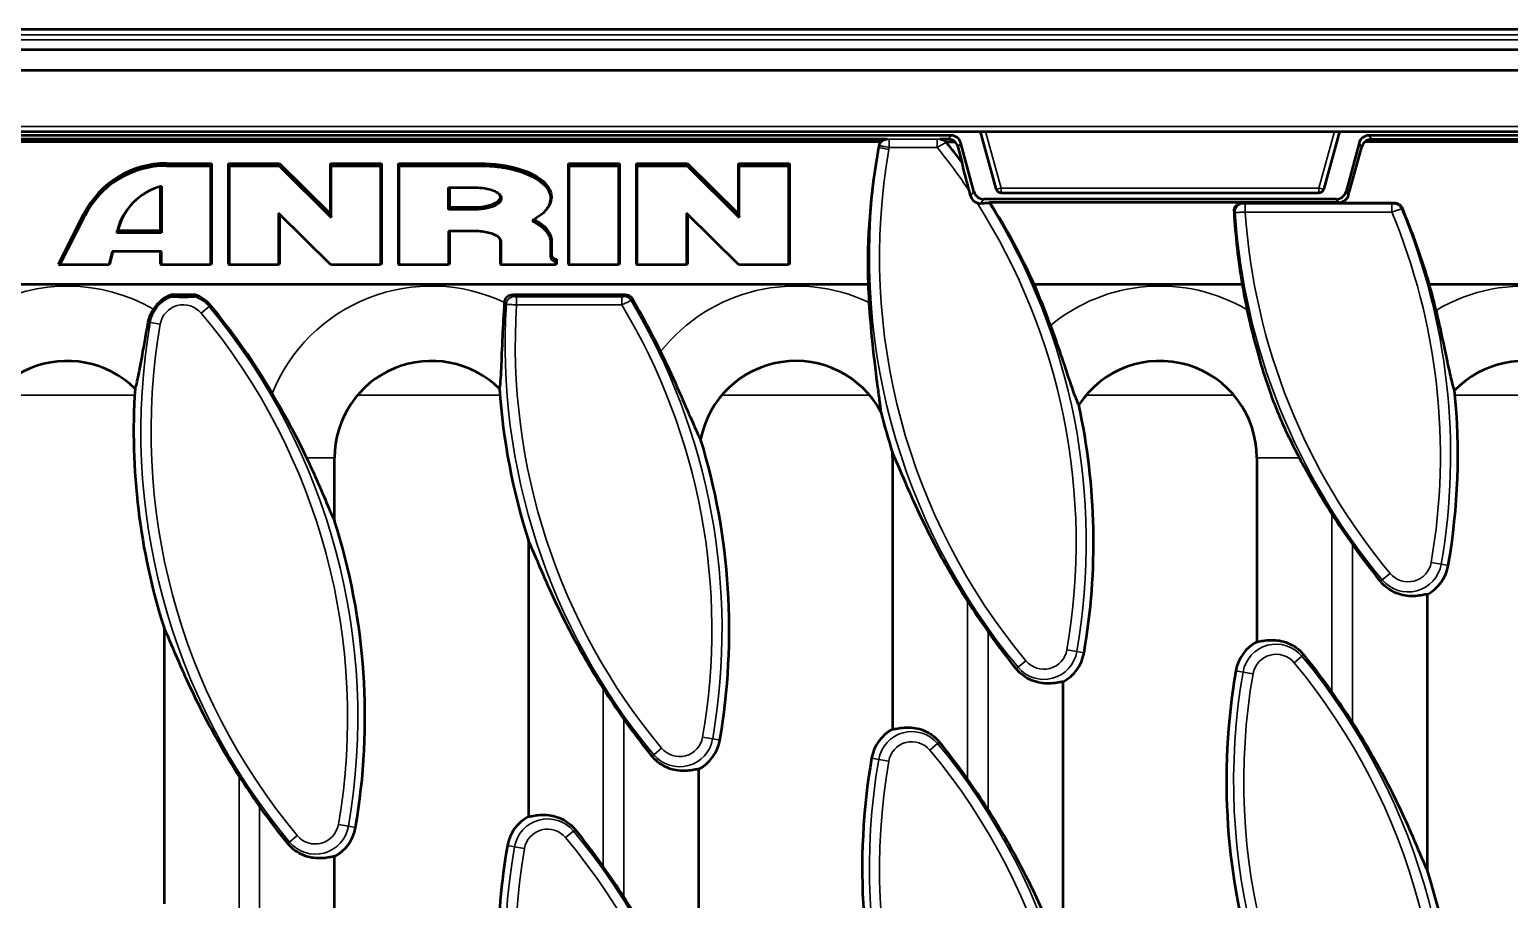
# Model space of a CAD drawing. Header units: millimetres. Extents: x 0 to 4362, y -130 to 2100.
# Drawn here: x 2451.7 to 2596.8, y 935.3 to 1020.6 of the extents above; entities that cross this region are included whole.
import ezdxf

# ---------------------------------------------------------------- set-up
doc = ezdxf.new("R2010")
doc.units = ezdxf.units.MM
doc.header["$LTSCALE"] = 5
doc.layers.add('Sichtbar (ISO)', color=7, linetype='Continuous', lineweight=50)
doc.layers.add('Sichtbar schmal (ISO)', color=7, linetype='Continuous', lineweight=35)

msp = doc.modelspace()

# ---------------------------------------------------------------- linework, layer by layer
at = {"layer": 'Sichtbar (ISO)'}
for p, q in [((2812.521, 1020.615), (2312.521, 1020.615)), ((2812.521, 1018.615), (2312.521, 1018.615)), ((2812.521, 1016.615), (2312.521, 1016.615)), ((2420.371, 1010.615), (2545.258, 1010.615)), ((2542.037, 1010.232), (2427.798, 1010.232)), ((2535.763, 1009.865), (2447.205, 1009.865)), ((2541.755, 1009.865), (2540.941, 1009.865)), ((2546.466, 1004.982), (2544.913, 1010.615)), ((2545.419, 1010.616), (2579.624, 1010.616)), ((2580.13, 1010.615), (2578.576, 1004.982)), ((2579.784, 1010.615), (2704.671, 1010.615)), ((2697.244, 1010.232), (2583.006, 1010.232)), ((2583.288, 1009.865), (2606.581, 1009.865)), ((2535.182, 1009.615), (2447.787, 1009.615)), ((2541.522, 1009.615), (2542.416, 1009.615)), ((2543.167, 1007.515), (2542.722, 1009.129)), ((2544.279, 1004.722), (2543.001, 1009.492)), ((2582.042, 1009.492), (2580.764, 1004.722)), ((2581.015, 1004.394), (2582.32, 1009.129)), ((2605.999, 1009.615), (2582.627, 1009.615)), ((2465.112, 1007.495), (2469.521, 1007.495)), ((2465.112, 1007.266), (2469.434, 1007.266)), ((2469.521, 1007.495), (2469.434, 1007.266)), ((2469.434, 1007.266), (2469.434, 997.54)), ((2469.521, 1007.495), (2469.521, 997.595)), ((2471.188, 1007.495), (2476.188, 1007.495)), ((2471.188, 1007.495), (2471.276, 1007.266)), ((2471.188, 997.595), (2471.188, 1007.495)), ((2471.276, 1007.266), (2476.152, 1007.266)), ((2471.276, 997.54), (2471.276, 1007.266)), ((2476.188, 1007.495), (2476.152, 1007.266)), ((2476.152, 1007.266), (2481.276, 1002.194)), ((2476.188, 1007.495), (2481.188, 1002.545)), ((2481.188, 1007.495), (2481.276, 1007.266)), ((2481.188, 1002.545), (2481.188, 1007.495)), ((2481.188, 1007.495), (2486.188, 1007.495)), ((2481.276, 1002.194), (2481.276, 1007.266)), ((2481.276, 1007.266), (2486.101, 1007.266)), ((2486.188, 1007.495), (2486.101, 1007.266)), ((2486.101, 1007.266), (2486.101, 997.54)), ((2486.188, 1007.495), (2486.188, 997.595)), ((2487.855, 1007.495), (2487.942, 1007.266)), ((2487.855, 997.595), (2487.855, 1007.495)), ((2487.855, 1007.495), (2495.855, 1007.495)), ((2487.942, 997.54), (2487.942, 1007.266)), ((2487.942, 1007.266), (2495.855, 1007.266)), ((2504.521, 1007.495), (2504.609, 1007.266)), ((2504.521, 997.595), (2504.521, 1007.495)), ((2504.521, 1007.495), (2509.521, 1007.495)), ((2504.609, 997.54), (2504.609, 1007.266)), ((2504.609, 1007.266), (2509.434, 1007.266)), ((2509.521, 1007.495), (2509.434, 1007.266)), ((2509.434, 1007.266), (2509.434, 997.54)), ((2509.521, 1007.495), (2509.521, 997.595)), ((2511.188, 1007.495), (2516.188, 1007.495)), ((2511.188, 1007.495), (2511.276, 1007.266)), ((2511.188, 997.595), (2511.188, 1007.495)), ((2511.276, 1007.266), (2516.152, 1007.266)), ((2511.276, 997.54), (2511.276, 1007.266)), ((2516.188, 1007.495), (2516.152, 1007.266)), ((2516.152, 1007.266), (2521.276, 1002.194)), ((2516.188, 1007.495), (2521.188, 1002.545)), ((2521.188, 1007.495), (2521.276, 1007.266)), ((2521.188, 1002.545), (2521.188, 1007.495)), ((2521.188, 1007.495), (2526.188, 1007.495)), ((2521.276, 1002.194), (2521.276, 1007.266)), ((2521.276, 1007.266), (2526.101, 1007.266)), ((2526.188, 1007.495), (2526.101, 1007.266)), ((2526.101, 1007.266), (2526.101, 997.54)), ((2526.188, 1007.495), (2526.188, 997.595)), ((2543.159, 1007.469), (2543.161, 1007.48)), ((2464.521, 1000.895), (2464.521, 1005.229)), ((2464.609, 1005.253), (2464.609, 1000.667)), ((2492.767, 1002.977), (2492.767, 1005.13)), ((2492.767, 1005.13), (2495.355, 1005.13)), ((2492.855, 1005.13), (2492.855, 1003.205)), ((2543.957, 1004.303), (2543.831, 1004.773)), ((2546.948, 1004.615), (2578.094, 1004.615)), ((2481.224, 997.54), (2476.101, 1002.612)), ((2476.101, 1002.612), (2476.101, 997.54)), ((2492.855, 1003.205), (2492.767, 1002.977)), ((2495.355, 1002.977), (2492.767, 1002.977)), ((2492.855, 1003.205), (2495.355, 1003.205)), ((2502.422, 1003.053), (2502.353, 1002.964)), ((2521.224, 997.54), (2516.101, 1002.612)), ((2516.101, 1002.612), (2516.101, 997.54)), ((2579.799, 1003.982), (2545.244, 1003.982)), ((2545.776, 1003.615), (2545.77, 1003.611)), ((2580.046, 1003.66), (2545.836, 1003.66)), ((2570.592, 1003.615), (2585.515, 1003.615)), ((2454.521, 997.595), (2457.021, 1002.545)), ((2454.663, 997.54), (2457.1, 1002.365)), ((2476.188, 1002.526), (2476.188, 997.595)), ((2481.188, 1002.545), (2481.276, 1002.194)), ((2516.188, 1002.526), (2516.188, 997.595)), ((2521.188, 1002.545), (2521.276, 1002.194)), ((2460.243, 1000.667), (2460.305, 1000.912)), ((2460.355, 1000.895), (2460.243, 1000.667)), ((2464.609, 1000.667), (2460.243, 1000.667)), ((2460.39, 1001.033), (2460.355, 1000.895)), ((2460.355, 1000.895), (2464.521, 1000.895)), ((2464.521, 1000.895), (2464.609, 1000.667)), ((2495.355, 1000.84), (2492.767, 1000.84)), ((2492.767, 1000.84), (2492.767, 997.54)), ((2492.855, 1000.84), (2492.855, 997.595)), ((2497.855, 997.595), (2497.855, 999.905)), ((2497.942, 997.54), (2497.942, 999.763)), ((2502.767, 999.763), (2502.767, 998.444)), ((2502.855, 999.905), (2502.855, 998.585)), ((2459.786, 998.86), (2459.453, 997.54)), ((2459.841, 998.86), (2459.521, 997.595)), ((2464.609, 998.86), (2459.786, 998.86)), ((2464.521, 997.595), (2464.521, 998.86)), ((2464.609, 997.54), (2464.609, 998.86)), ((2454.521, 997.595), (2454.663, 997.54)), ((2459.453, 997.54), (2454.663, 997.54)), ((2459.521, 997.595), (2459.453, 997.54)), ((2464.521, 997.595), (2464.609, 997.54)), ((2469.434, 997.54), (2464.609, 997.54)), ((2469.521, 997.595), (2469.434, 997.54)), ((2471.188, 997.595), (2471.276, 997.54)), ((2476.101, 997.54), (2471.276, 997.54)), ((2476.188, 997.595), (2476.101, 997.54)), ((2486.101, 997.54), (2481.224, 997.54)), ((2486.188, 997.595), (2486.101, 997.54)), ((2487.855, 997.595), (2487.942, 997.54)), ((2492.767, 997.54), (2487.942, 997.54)), ((2492.855, 997.595), (2492.767, 997.54)), ((2497.855, 997.595), (2497.942, 997.54)), ((2503.267, 997.54), (2497.942, 997.54)), ((2503.267, 997.868), (2503.267, 997.54)), ((2503.355, 997.595), (2503.267, 997.54)), ((2503.355, 998.09), (2503.355, 997.595)), ((2504.521, 997.595), (2504.609, 997.54)), ((2509.434, 997.54), (2504.609, 997.54)), ((2509.521, 997.595), (2509.434, 997.54)), ((2511.188, 997.595), (2511.276, 997.54)), ((2516.101, 997.54), (2511.276, 997.54)), ((2516.188, 997.595), (2516.101, 997.54)), ((2526.101, 997.54), (2521.224, 997.54)), ((2526.188, 997.595), (2526.101, 997.54)), ((2533.905, 995.615), (2447.692, 995.615)), ((2570.578, 995.615), (2550.191, 995.615)), ((2608.482, 995.615), (2588.942, 995.615)), ((2467.912, 994.615), (2465.618, 994.615)), ((2510.083, 994.615), (2499.062, 994.615)), ((2481.593, 972.444), (2481.593, 978.615)), ((2536.307, 978.615), (2536.307, 952.005)), ((2572.021, 978.615), (2572.021, 960.576)), ((2500.593, 970.501), (2500.593, 943.433)), ((2588.736, 938.158), (2588.736, 965.226)), ((2464.878, 961.929), (2464.878, 934.862)), ((2553.021, 929.587), (2553.021, 956.654)), ((2517.307, 921.015), (2517.307, 948.083)), ((2481.593, 916.316), (2481.593, 939.511))]:
    msp.add_line(p, q, dxfattribs=at)
for centre, radius, start, end in [((2546.948, 1005.115), 0.5, 195.42277, 270), ((2578.094, 1005.115), 0.5, 270, 344.57723), ((2596.89, 998.323), 63.043, 182.46202, 184.07047), ((2492.438, 970.336), 63.043, 19.71358, 23.63996), ((2632.604, 1006.895), 63.043, 190.30676, 192.61502), ((2528.153, 978.907), 63.043, 12.98501, 15.36855), ((2466.765, 991.335), 3.475, 109.26739, 147.6971), ((2466.765, 991.335), 3.475, 39.81484, 70.73261), ((2561.176, 989.752), 63.043, 176.25442, 176.26367), ((2456.724, 961.764), 63.043, 25.6284, 30.99447), ((2421.01, 953.193), 63.043, 30.23646, 39.81484), ((2455.378, 978.615), 9.5, 45.53351, 180), ((2491.093, 978.615), 9.5, 45.44617, 180), ((2526.807, 978.615), 9.5, 28.40856, 168.88919), ((2562.521, 978.615), 9.5, 0, 146.89572), ((2598.236, 978.615), 9.5, 0, 135.95893), ((2525.461, 981.18), 63.568, 176.19859, 197.6286), ((2561.176, 989.752), 63.568, 183.9393, 197.6286), ((2528.153, 978.907), 63.568, 350.18516, 5.69885), ((2492.438, 970.336), 63.568, 350.18516, 12.23193), ((2596.89, 998.323), 63.568, 193.82352, 197.58969), ((2456.724, 961.764), 63.568, 350.18516, 17.09069), ((2526.807, 978.615), 9.5, 0, 3.00465), ((2421.01, 953.193), 63.568, 350.18516, 17.6286), ((2632.604, 1006.895), 63.043, 212.39092, 215.6676), ((2586.849, 968.753), 4, 298.14254, 350.18516), ((2596.89, 998.323), 63.043, 212.39092, 215.6676), ((2573.908, 957.049), 4, 118.14254, 170.18516), ((2551.135, 960.181), 4, 298.14254, 350.18516), ((2632.604, 946.895), 63.568, 170.18516, 197.6286), ((2561.176, 989.752), 63.043, 212.39092, 215.6676), ((2528.153, 918.907), 63.043, 32.39092, 35.6676), ((2538.194, 948.478), 4, 118.14254, 170.18516), ((2515.42, 951.61), 4, 298.14254, 350.18516), ((2596.89, 938.323), 63.568, 170.18516, 197.6286), ((2525.461, 981.18), 63.043, 212.39092, 215.6676), ((2492.438, 910.336), 63.043, 32.39092, 35.6676), ((2502.479, 939.906), 4, 118.14254, 170.18516), ((2479.706, 943.038), 4, 298.14254, 350.18516), ((2561.176, 929.752), 63.568, 170.18516, 189.83578), ((2456.724, 901.764), 63.043, 32.39092, 35.6676), ((2528.153, 918.907), 63.568, 350.18516, 17.6286)]:
    msp.add_arc(centre, radius, start, end, dxfattribs=at)
for centre, major_axis, ratio, start_param, end_param in [((2541.753, 1008.864), (0.61, 0.795), 0.9978252, 6.2144165, 6.9366326), ((2542.034, 1009.231), (0.61, 0.795), 0.9978252, 5.629738, 6.9366326), ((2583.008, 1009.231), (-0.61, 0.795), 0.9978252, 5.629738, 6.9366326), ((2583.29, 1008.864), (-0.61, 0.795), 0.9978252, 5.629738, 6.3519541), ((2596.89, 997.536), (0, -63.019), 0.9999219, 4.5287851, 4.7428689), ((2538.194, 1008.436), (0, 3.315), 0.9999219, 1.3200111, 1.3871924), ((2492.438, 969.544), (0, 63.369), 0.9999219, 5.3548954, 5.3959614), ((2541.757, 1008.869), (0.972, -0.239), 0.9922466, 0.5062967, 1.0909752), ((2583.285, 1008.869), (0.972, 0.239), 0.9922466, 2.0506175, 2.635296), ((2465.112, 998.54), (9.045, 0), 0.9899495, 1.5707963, 2.677945), ((2465.112, 998.399), (8.958, 0), 0.9899495, 1.5707963, 2.677945), ((2466.188, 999.456), (-6.064, 0), 0.9899495, 4.9758248, 6.0382066), ((2544.924, 1004.564), (-0.61, -0.795), 0.9978252, 5.629738, 6.5929285), ((2545.246, 1004.983), (-0.61, -0.795), 0.9978252, 5.629738, 6.9366326), ((2579.797, 1004.983), (0.61, -0.795), 0.9978252, 5.629738, 6.9366326), ((2580.05, 1004.654), (0.972, 0.239), 0.9922466, 4.469994, 5.7768886), ((2466.188, 999.598), (-5.977, 0), 0.9899495, 5.6334795, 6.0382066), ((2492.438, 969.544), (0, 63.369), 0.9999219, 5.1364054, 5.2808937), ((2632.604, 1006.108), (0, -62.912), 0.9999219, 4.7653749, 4.8799651), ((2528.153, 978.116), (0, 63.262), 0.9999219, 4.9926527, 5.1189066), ((2501.116, 1001.876), (-0.0875, 0), 0.9899495, 5.2094579, 7.3641721), ((2503.355, 998.444), (-0.587, 0), 0.9899495, 0, 1.4213206), ((2503.355, 998.585), (-0.5, 0), 0.9899495, 0, 1.5707963)]:
    msp.add_ellipse(centre, major_axis=major_axis, ratio=ratio, start_param=start_param, end_param=end_param, dxfattribs=at)
for points, knots in [([(2535.182, 1009.615), (2535.229, 1009.665), (2535.283, 1009.709), (2535.405, 1009.784), (2535.473, 1009.814), (2535.615, 1009.855), (2535.689, 1009.865), (2535.763, 1009.865)], [0.041508097, 0.041508097, 0.041508097, 0.041508097, 0.062275391, 0.062275391, 0.084479977, 0.084479977, 0.106713337, 0.106713337, 0.106713337, 0.106713337]), ([(2540.941, 1009.865), (2541.045, 1009.865), (2541.149, 1009.845), (2541.308, 1009.779), (2541.367, 1009.746), (2541.457, 1009.678), (2541.491, 1009.648), (2541.522, 1009.615)], [0, 0, 0, 0, 0.031340775, 0.031340775, 0.051598318, 0.051598318, 0.065192147, 0.065192147, 0.065192147, 0.065192147]), ([(2534.983, 1009.259), (2535.009, 1009.36), (2535.054, 1009.455), (2535.137, 1009.566), (2535.159, 1009.591), (2535.182, 1009.615)], [0, 0, 0, 0, 0.031587435, 0.031587435, 0.041711442, 0.041711442, 0.041711442, 0.041711442]), ([(2495.855, 1007.495), (2497.191, 1007.494), (2499.862, 1007.124), (2502.589, 1005.632), (2503.044, 1004.099), (2502.587, 1003.266), (2502.421, 1003.053)], [-1.5707963, -1.5707963, -1.5707963, -1.5707963, -0.9979986, -0.425201, 0.1475967, 0.3534138, 0.3534138, 0.3534138, 0.3534138]), ([(2495.855, 1007.266), (2496.499, 1007.266), (2497.143, 1007.223), (2498.172, 1007.085), (2498.57, 1007.012), (2500.269, 1006.616), (2501.363, 1006.101), (2502.235, 1005.301), (2502.404, 1005.097), (2502.647, 1004.683), (2502.72, 1004.471), (2502.779, 1004.058), (2502.768, 1003.857), (2502.659, 1003.457), (2502.562, 1003.258), (2502.14, 1002.661), (2501.68, 1002.278), (2501.074, 1001.953)], [-1.5707963, -1.5707963, -1.5707963, -1.5707963, -1.2929744, -1.2929744, -1.1094559, -1.1094559, -0.4738838, -0.4738838, -0.2700097, -0.2700097, -0.0661356, -0.0661356, 0.1273485, 0.1273485, 0.3208326, 0.3208326, 0.7203944, 0.7203944, 0.7203944, 0.7203944]), ([(2543.831, 1004.773), (2543.731, 1005.147), (2543.623, 1005.557), (2543.416, 1006.356), (2543.317, 1006.745), (2543.21, 1007.197), (2543.179, 1007.334), (2543.161, 1007.432), (2543.158, 1007.453), (2543.158, 1007.465), (2543.158, 1007.468), (2543.159, 1007.469)], [1.02240897, 1.02240897, 1.02240897, 1.02240897, 1.1385478, 1.1385478, 1.25468663, 1.25468663, 1.29853681, 1.29853681, 1.3120138, 1.3120138, 1.31586005, 1.31586005, 1.31586005, 1.31586005]), ([(2495.355, 1005.13), (2496.018, 1005.13), (2497.006, 1004.968), (2497.782, 1004.514), (2497.942, 1004.211), (2497.942, 1003.816), (2497.765, 1003.599), (2497, 1003.146), (2496.184, 1002.977), (2495.355, 1002.977)], [-1.5707963, -1.5707963, -1.5707963, -1.5707963, -0.7853982, -0.3926991, 0, 0, 0.5890486, 0.5890486, 1.5707963, 1.5707963, 1.5707963, 1.5707963]), ([(2495.355, 1003.205), (2496.173, 1003.205), (2496.979, 1003.375), (2497.706, 1003.806), (2497.855, 1004), (2497.855, 1004.279), (2497.827, 1004.363), (2497.774, 1004.444)], [-1.5707963, -1.5707963, -1.5707963, -1.5707963, -0.5890486, -0.5890486, 0, 0, 0.2550565, 0.2550565, 0.2550565, 0.2550565]), ([(2544.585, 1003.621), (2544.679, 1003.587), (2544.777, 1003.569), (2544.891, 1003.564), (2544.907, 1003.564), (2544.923, 1003.564)], [-0.174126598, -0.174126598, -0.174126598, -0.174126598, -0.14312711, -0.14312711, -0.137970745, -0.137970745, -0.137970745, -0.137970745]), ([(2545.77, 1003.611), (2545.763, 1003.606), (2545.738, 1003.6), (2545.654, 1003.59), (2545.566, 1003.584), (2545.373, 1003.574), (2545.231, 1003.57), (2545.046, 1003.566), (2544.986, 1003.565), (2544.923, 1003.564)], [0.00843399, 0.00843399, 0.00843399, 0.00843399, 0.03508812, 0.03508812, 0.07264121, 0.07264121, 0.11424483, 0.11424483, 0.13191335, 0.13191335, 0.13191335, 0.13191335]), ([(2569.785, 1002.777), (2569.78, 1002.879), (2569.795, 1002.982), (2569.864, 1003.177), (2569.917, 1003.268), (2570.056, 1003.423), (2570.141, 1003.487), (2570.291, 1003.56), (2570.349, 1003.58), (2570.469, 1003.608), (2570.53, 1003.615), (2570.592, 1003.615)], [0, 0, 0, 0, 0.03121399, 0.03121399, 0.06262364, 0.06262364, 0.09419039, 0.09419039, 0.11267128, 0.11267128, 0.13114079, 0.13114079, 0.13114079, 0.13114079]), ([(2585.515, 1003.615), (2585.619, 1003.615), (2585.723, 1003.595), (2585.916, 1003.516), (2586.004, 1003.459), (2586.154, 1003.313), (2586.213, 1003.226), (2586.254, 1003.131)], [0, 0, 0, 0, 0.03132609, 0.03132609, 0.062742991, 0.062742991, 0.094204743, 0.094204743, 0.094204743, 0.094204743]), ([(2501.074, 1001.8), (2501.207, 1001.73), (2501.333, 1001.657), (2501.53, 1001.533), (2501.605, 1001.483), (2501.924, 1001.255), (2502.132, 1001.068), (2502.403, 1000.753), (2502.492, 1000.627), (2502.629, 1000.381), (2502.68, 1000.26), (2502.749, 1000.014), (2502.767, 999.889), (2502.767, 999.763)], [-0.6949133, -0.6949133, -0.6949133, -0.6949133, -0.6106505, -0.6106505, -0.55498972, -0.55498972, -0.36222206, -0.36222206, -0.23855288, -0.23855288, -0.12118626, -0.12118626, 0, 0, 0, 0]), ([(2501.155, 1001.997), (2501.692, 1001.708), (2502.553, 1001.042), (2502.855, 1000.287), (2502.855, 999.905)], [-0.6866761, -0.6866761, -0.6866761, -0.6866761, -0.34745665, 0, 0, 0, 0]), ([(2497.942, 999.763), (2497.942, 999.841), (2497.922, 999.917), (2497.863, 1000.037), (2497.832, 1000.082), (2497.669, 1000.279), (2497.47, 1000.411), (2497.051, 1000.589), (2496.863, 1000.648), (2496.465, 1000.742), (2496.256, 1000.777), (2495.817, 1000.827), (2495.586, 1000.84), (2495.355, 1000.84)], [-3.1415927, -3.1415927, -3.1415927, -3.1415927, -2.9511233, -2.9511233, -2.8253065, -2.8253065, -2.3895705, -2.3895705, -2.1100262, -2.1100262, -1.8447282, -1.8447282, -1.5707963, -1.5707963, -1.5707963, -1.5707963]), ([(2467.88, 994.433), (2467.88, 994.429), (2467.87, 994.425), (2467.835, 994.417), (2467.801, 994.413), (2467.715, 994.405), (2467.64, 994.4), (2467.34, 994.386), (2467.028, 994.382), (2466.765, 994.382), (2466.502, 994.382), (2466.19, 994.386), (2465.89, 994.4), (2465.815, 994.405), (2465.729, 994.413), (2465.695, 994.417), (2465.661, 994.425), (2465.651, 994.429), (2465.65, 994.433)], [-0.12925956, -0.12925956, -0.12925956, -0.12925956, -0.11697273, -0.11697273, -0.10190566, -0.10190566, -0.07884272, -0.07884272, 0, 0, 0, 0.07884272, 0.07884272, 0.10190566, 0.10190566, 0.11697273, 0.11697273, 0.12925956, 0.12925956, 0.12925956, 0.12925956]), ([(2497.758, 985.385), (2497.806, 985.525), (2497.841, 985.794), (2497.901, 986.504), (2497.925, 986.947), (2497.987, 988.284), (2498.026, 989.348), (2498.132, 991.608), (2498.193, 992.73), (2498.267, 993.86)], [-1.1757899, -1.1757899, -1.1757899, -1.1757899, -0.9527386, -0.9527386, -0.7281448, -0.7281448, -0.3397547, -0.3397547, 0, 0, 0, 0]), ([(2498.267, 993.87), (2498.274, 993.974), (2498.301, 994.076), (2498.393, 994.263), (2498.456, 994.346), (2498.606, 994.479), (2498.689, 994.529), (2498.87, 994.598), (2498.966, 994.615), (2499.062, 994.615)], [0, 0, 0, 0, 0.03130361, 0.03130361, 0.06240481, 0.06240481, 0.09137168, 0.09137168, 0.12038471, 0.12038471, 0.12038471, 0.12038471]), ([(2510.083, 994.615), (2510.187, 994.615), (2510.29, 994.595), (2510.464, 994.523), (2510.538, 994.478), (2510.667, 994.367), (2510.722, 994.302), (2510.766, 994.229)], [0, 0, 0, 0, 0.031191037, 0.031191037, 0.056734329, 0.056734329, 0.082292302, 0.082292302, 0.082292302, 0.082292302]), ([(2463.331, 991.929), (2463.367, 992.12), (2463.418, 992.309), (2463.574, 992.738), (2463.689, 992.972), (2463.828, 993.192)], [-0.13749433, -0.13749433, -0.13749433, -0.13749433, -0.0781715, -0.0781715, 0, 0, 0, 0]), ([(2535.163, 983.135), (2535.148, 983.394), (2535.087, 983.848), (2534.969, 984.727), (2534.9, 985.233), (2534.728, 986.544), (2534.53, 988.058), (2534.208, 991.272), (2534.098, 992.552), (2534.006, 993.848)], [-1.8212433, -1.8212433, -1.8212433, -1.8212433, -1.4295642, -1.4295642, -1.02674, -1.02674, -0.3899721, -0.3899721, 0, 0, 0, 0]), ([(2576.191, 978.615), (2575.798, 979.362), (2575.424, 980.108), (2574.731, 981.583), (2574.419, 982.287), (2573.825, 983.738), (2573.564, 984.423), (2572.958, 986.14), (2572.64, 987.145), (2571.751, 990.21), (2571.404, 991.691), (2571.083, 993.126)], [-1.1602232, -1.1602232, -1.1602232, -1.1602232, -0.9844559, -0.9844559, -0.8195174, -0.8195174, -0.6621821, -0.6621821, -0.4412502, -0.4412502, 0, 0, 0, 0]), ([(2589.584, 993.073), (2589.801, 992.129), (2590.01, 991.19), (2590.394, 989.408), (2590.569, 988.57), (2590.879, 987.119), (2591.016, 986.493), (2591.238, 985.635), (2591.328, 985.355), (2591.407, 985.219)], [-1.0821006, -1.0821006, -1.0821006, -1.0821006, -0.7923876, -0.7923876, -0.5039885, -0.5039885, -0.2268958, -0.2268958, 0, 0, 0, 0]), ([(2462.033, 985.395), (2462.101, 985.523), (2462.175, 985.773), (2462.333, 986.459), (2462.418, 986.894), (2462.658, 988.193), (2462.826, 989.165), (2463.115, 990.768), (2463.22, 991.343), (2463.331, 991.929)], [-1.08731074, -1.08731074, -1.08731074, -1.08731074, -0.87788924, -0.87788924, -0.66845422, -0.66845422, -0.32485193, -0.32485193, -0.14289778, -0.14289778, -0.14289778, -0.14289778]), ([(2551.787, 991.601), (2552.132, 990.637), (2552.466, 989.677), (2553.085, 987.859), (2553.369, 987.004), (2553.848, 985.58), (2554.054, 984.98), (2554.36, 984.183), (2554.475, 983.927), (2554.563, 983.804)], [-1.0965655, -1.0965655, -1.0965655, -1.0965655, -0.7906032, -0.7906032, -0.486598, -0.486598, -0.2130994, -0.2130994, 0, 0, 0, 0]), ([(2513.565, 989.032), (2514.127, 987.86), (2514.668, 986.692), (2515.684, 984.43), (2516.125, 983.41), (2516.753, 981.963), (2516.993, 981.412), (2517.299, 980.765), (2517.406, 980.559), (2517.485, 980.446)], [-1.006934, -1.006934, -1.006934, -1.006934, -0.7077616, -0.7077616, -0.3937646, -0.3937646, -0.1524802, -0.1524802, 0, 0, 0, 0]), ([(2475.476, 984.939), (2476.197, 983.703), (2476.85, 982.528), (2477.941, 980.474), (2478.425, 979.513), (2478.851, 978.615)], [-0.63236248, -0.63236248, -0.63236248, -0.63236248, -0.31426587, -0.31426587, 0, 0, 0, 0]), ([(2478.851, 978.615), (2478.872, 978.572), (2478.892, 978.529), (2479.313, 977.638), (2479.729, 976.716), (2480.496, 974.949), (2480.847, 974.103), (2481.263, 973.133), (2481.394, 972.835), (2481.533, 972.553), (2481.565, 972.493), (2481.593, 972.444)], [1.10265107, 1.10265107, 1.10265107, 1.10265107, 1.11771854, 1.11771854, 1.4148714, 1.4148714, 1.71202425, 1.71202425, 1.84425797, 1.84425797, 1.88761898, 1.88761898, 1.88761898, 1.88761898]), ([(2543.656, 964.551), (2542.666, 966.111), (2541.676, 967.799), (2539.696, 971.494), (2538.741, 973.508), (2537.474, 976.394), (2536.943, 977.691), (2536.567, 978.537), (2536.55, 978.577), (2536.532, 978.615)], [5.0571531, 5.0571531, 5.0571531, 5.0571531, 5.5983494, 5.5983494, 6.239433, 6.239433, 6.6427143, 6.6427143, 6.6624845, 6.6624845, 6.6624845, 6.6624845]), ([(2579.37, 973.123), (2578.38, 974.683), (2577.39, 976.37), (2576.385, 978.246), (2576.287, 978.431), (2576.191, 978.615)], [5.05715306, 5.05715306, 5.05715306, 5.05715306, 5.59834942, 5.59834942, 5.65736038, 5.65736038, 5.65736038, 5.65736038]), ([(2507.941, 955.98), (2506.952, 957.54), (2505.962, 959.227), (2503.982, 962.923), (2503.027, 964.936), (2501.76, 967.822), (2501.229, 969.12), (2500.781, 970.127), (2500.692, 970.32), (2500.611, 970.469), (2500.602, 970.485), (2500.593, 970.501)], [5.0571531, 5.0571531, 5.0571531, 5.0571531, 5.5983494, 5.5983494, 6.239433, 6.239433, 6.6427143, 6.6427143, 6.7428645, 6.7428645, 6.7559465, 6.7559465, 6.7559465, 6.7559465]), ([(2584.144, 966.498), (2583.378, 967.459), (2582.612, 968.459), (2581.739, 969.648), (2581.563, 969.89), (2581.387, 970.135)], [1.09829535, 1.09829535, 1.09829535, 1.09829535, 1.45268918, 1.45268918, 1.54121651, 1.54121651, 1.54121651, 1.54121651]), ([(2588.736, 965.226), (2588.631, 965.22), (2588.47, 965.188), (2587.88, 965.084), (2587.335, 965.007), (2586.469, 965.117), (2586.189, 965.174), (2585.615, 965.369), (2585.322, 965.509), (2584.831, 965.822), (2584.59, 966.013), (2584.293, 966.32), (2584.217, 966.408), (2584.144, 966.498)], [2.82851537, 2.82851537, 2.82851537, 2.82851537, 2.9796104, 2.9796104, 3.24690309, 3.24690309, 3.34987153, 3.34987153, 3.45283997, 3.45283997, 3.54324006, 3.54324006, 3.57659228, 3.57659228, 3.57659228, 3.57659228]), ([(2472.227, 947.409), (2471.237, 948.969), (2470.247, 950.656), (2468.268, 954.351), (2467.313, 956.365), (2466.045, 959.251), (2465.515, 960.548), (2465.067, 961.555), (2464.977, 961.748), (2464.896, 961.898), (2464.887, 961.914), (2464.878, 961.929)], [5.0571531, 5.0571531, 5.0571531, 5.0571531, 5.5983494, 5.5983494, 6.239433, 6.239433, 6.6427143, 6.6427143, 6.7428645, 6.7428645, 6.7559465, 6.7559465, 6.7559465, 6.7559465]), ([(2548.43, 957.927), (2547.664, 958.887), (2546.897, 959.887), (2546.025, 961.076), (2545.849, 961.318), (2545.673, 961.564)], [1.09829535, 1.09829535, 1.09829535, 1.09829535, 1.45268918, 1.45268918, 1.54121651, 1.54121651, 1.54121651, 1.54121651]), ([(2572.021, 960.576), (2572.126, 960.581), (2572.287, 960.614), (2572.877, 960.718), (2573.422, 960.794), (2574.288, 960.685), (2574.568, 960.627), (2575.142, 960.432), (2575.435, 960.293), (2575.926, 959.98), (2576.167, 959.789), (2576.464, 959.481), (2576.54, 959.394), (2576.613, 959.304)], [2.82851537, 2.82851537, 2.82851537, 2.82851537, 2.9796104, 2.9796104, 3.24690309, 3.24690309, 3.34987153, 3.34987153, 3.45283997, 3.45283997, 3.54324006, 3.54324006, 3.57659228, 3.57659228, 3.57659228, 3.57659228]), ([(2576.613, 959.304), (2577.379, 958.343), (2578.145, 957.343), (2579.018, 956.154), (2579.194, 955.912), (2579.37, 955.666)], [1.09829535, 1.09829535, 1.09829535, 1.09829535, 1.45268918, 1.45268918, 1.54121651, 1.54121651, 1.54121651, 1.54121651]), ([(2553.021, 956.654), (2552.917, 956.649), (2552.756, 956.616), (2552.166, 956.512), (2551.62, 956.436), (2550.754, 956.545), (2550.475, 956.603), (2549.901, 956.798), (2549.608, 956.937), (2549.117, 957.25), (2548.875, 957.441), (2548.579, 957.749), (2548.502, 957.836), (2548.43, 957.927)], [2.82851537, 2.82851537, 2.82851537, 2.82851537, 2.9796104, 2.9796104, 3.24690309, 3.24690309, 3.34987153, 3.34987153, 3.45283997, 3.45283997, 3.54324006, 3.54324006, 3.57659228, 3.57659228, 3.57659228, 3.57659228]), ([(2512.716, 949.355), (2511.95, 950.316), (2511.183, 951.316), (2510.31, 952.505), (2510.135, 952.747), (2509.959, 952.992)], [1.09829535, 1.09829535, 1.09829535, 1.09829535, 1.45268918, 1.45268918, 1.54121651, 1.54121651, 1.54121651, 1.54121651]), ([(2536.307, 952.005), (2536.412, 952.01), (2536.573, 952.043), (2537.162, 952.147), (2537.708, 952.223), (2538.574, 952.113), (2538.854, 952.056), (2539.427, 951.861), (2539.721, 951.722), (2540.212, 951.408), (2540.453, 951.217), (2540.75, 950.91), (2540.826, 950.822), (2540.898, 950.732)], [2.82851537, 2.82851537, 2.82851537, 2.82851537, 2.9796104, 2.9796104, 3.24690309, 3.24690309, 3.34987153, 3.34987153, 3.45283997, 3.45283997, 3.54324006, 3.54324006, 3.57659228, 3.57659228, 3.57659228, 3.57659228]), ([(2581.387, 952.679), (2582.377, 951.119), (2583.367, 949.431), (2585.346, 945.736), (2586.301, 943.723), (2587.569, 940.836), (2588.099, 939.539), (2588.547, 938.532), (2588.637, 938.339), (2588.718, 938.19), (2588.727, 938.173), (2588.736, 938.158)], [5.0571531, 5.0571531, 5.0571531, 5.0571531, 5.5983494, 5.5983494, 6.239433, 6.239433, 6.6427143, 6.6427143, 6.7428645, 6.7428645, 6.7559465, 6.7559465, 6.7559465, 6.7559465]), ([(2540.898, 950.732), (2541.664, 949.772), (2542.431, 948.772), (2543.304, 947.582), (2543.479, 947.34), (2543.656, 947.095)], [1.09829535, 1.09829535, 1.09829535, 1.09829535, 1.45268918, 1.45268918, 1.54121651, 1.54121651, 1.54121651, 1.54121651]), ([(2517.307, 948.083), (2517.202, 948.078), (2517.041, 948.045), (2516.452, 947.941), (2515.906, 947.865), (2515.04, 947.974), (2514.76, 948.031), (2514.187, 948.227), (2513.894, 948.366), (2513.402, 948.679), (2513.161, 948.87), (2512.865, 949.178), (2512.788, 949.265), (2512.716, 949.355)], [2.82851537, 2.82851537, 2.82851537, 2.82851537, 2.9796104, 2.9796104, 3.24690309, 3.24690309, 3.34987153, 3.34987153, 3.45283997, 3.45283997, 3.54324006, 3.54324006, 3.57659228, 3.57659228, 3.57659228, 3.57659228]), ([(2477.002, 940.784), (2476.235, 941.744), (2475.469, 942.744), (2474.596, 943.934), (2474.421, 944.176), (2474.244, 944.421)], [1.09829535, 1.09829535, 1.09829535, 1.09829535, 1.45268918, 1.45268918, 1.54121651, 1.54121651, 1.54121651, 1.54121651]), ([(2500.593, 943.433), (2500.697, 943.438), (2500.858, 943.471), (2501.448, 943.575), (2501.994, 943.651), (2502.86, 943.542), (2503.139, 943.485), (2503.713, 943.289), (2504.006, 943.15), (2504.497, 942.837), (2504.739, 942.646), (2505.035, 942.338), (2505.112, 942.251), (2505.184, 942.161)], [2.82851537, 2.82851537, 2.82851537, 2.82851537, 2.9796104, 2.9796104, 3.24690309, 3.24690309, 3.34987153, 3.34987153, 3.45283997, 3.45283997, 3.54324006, 3.54324006, 3.57659228, 3.57659228, 3.57659228, 3.57659228]), ([(2545.673, 944.107), (2546.662, 942.547), (2547.652, 940.86), (2549.632, 937.165), (2550.587, 935.151), (2551.854, 932.265), (2552.385, 930.968), (2552.833, 929.961), (2552.922, 929.768), (2553.004, 929.618), (2553.013, 929.602), (2553.021, 929.587)], [5.0571531, 5.0571531, 5.0571531, 5.0571531, 5.5983494, 5.5983494, 6.239433, 6.239433, 6.6427143, 6.6427143, 6.7428645, 6.7428645, 6.7559465, 6.7559465, 6.7559465, 6.7559465]), ([(2505.184, 942.161), (2505.95, 941.2), (2506.717, 940.2), (2507.589, 939.011), (2507.765, 938.769), (2507.941, 938.523)], [1.09829535, 1.09829535, 1.09829535, 1.09829535, 1.45268918, 1.45268918, 1.54121651, 1.54121651, 1.54121651, 1.54121651]), ([(2481.593, 939.511), (2481.488, 939.506), (2481.327, 939.473), (2480.737, 939.369), (2480.192, 939.293), (2479.326, 939.403), (2479.046, 939.46), (2478.473, 939.655), (2478.179, 939.794), (2477.688, 940.108), (2477.447, 940.299), (2477.15, 940.606), (2477.074, 940.693), (2477.002, 940.784)], [2.82851537, 2.82851537, 2.82851537, 2.82851537, 2.9796104, 2.9796104, 3.24690309, 3.24690309, 3.34987153, 3.34987153, 3.45283997, 3.45283997, 3.54324006, 3.54324006, 3.57659228, 3.57659228, 3.57659228, 3.57659228]), ([(2509.959, 935.536), (2510.948, 933.976), (2511.938, 932.288), (2513.918, 928.593), (2514.873, 926.58), (2516.14, 923.693), (2516.671, 922.396), (2517.118, 921.389), (2517.208, 921.196), (2517.289, 921.047), (2517.298, 921.031), (2517.307, 921.015)], [5.0571531, 5.0571531, 5.0571531, 5.0571531, 5.5983494, 5.5983494, 6.239433, 6.239433, 6.6427143, 6.6427143, 6.7428645, 6.7428645, 6.7559465, 6.7559465, 6.7559465, 6.7559465])]:
    msp.add_open_spline(points, degree=3, knots=knots, dxfattribs=at)
for points, degree in [([(2545.258, 1010.615), (2545.311, 1010.615), (2545.366, 1010.616), (2545.419, 1010.616)], 3), ([(2579.624, 1010.616), (2579.676, 1010.616), (2579.731, 1010.615), (2579.784, 1010.615)], 3), ([(2541.522, 1009.615), (2541.537, 1009.599), (2541.552, 1009.583), (2541.566, 1009.565)], 3), ([(2497.855, 999.905), (2497.855, 999.989), (2497.827, 1000.073), (2497.773, 1000.155)], 3), ([(2503.355, 998.09), (2503.314, 997.985), (2503.267, 997.868)], 2), ([(2465.65, 994.433), (2465.634, 994.523), (2465.618, 994.615)], 2), ([(2467.912, 994.615), (2467.896, 994.523), (2467.88, 994.433)], 2), ([(2536.532, 978.615), (2536.419, 978.864), (2536.346, 979.015), (2536.294, 979.113)], 3)]:
    msp.add_open_spline(points, degree=degree, dxfattribs=at)
for points, weights in [([(2543.161, 1007.48), (2543.164, 1007.497), (2543.167, 1007.515)], [1, 1.00000279167, 1.00000537019]), ([(2545.836, 1003.66), (2545.806, 1003.637), (2545.776, 1003.615)], [1.00000260634, 1.00000145906, 1])]:
    msp.add_rational_spline(points, weights, degree=2, dxfattribs=at)
at = {"layer": 'Sichtbar schmal (ISO)'}
for p, q in [((2312.521, 1020.115), (2812.521, 1020.115)), ((2812.521, 1019.615), (2312.521, 1019.615)), ((2312.521, 1018.589), (2812.521, 1018.589)), ((2812.521, 1011.115), (2312.521, 1011.115)), ((2540.689, 1009.852), (2535.971, 1009.852)), ((2535.971, 1009.054), (2535.971, 1009.852)), ((2540.689, 1009.852), (2540.689, 1009.054)), ((2540.941, 1009.865), (2540.937, 1009.862)), ((2542.037, 1010.232), (2541.755, 1009.865)), ((2546.948, 1005.072), (2545.419, 1010.616)), ((2579.624, 1010.616), (2578.094, 1005.072)), ((2583.288, 1009.865), (2583.006, 1010.232)), ((2534.935, 1009.041), (2534.949, 1009.039)), ((2534.949, 1009.039), (2535.931, 1008.869)), ((2535.971, 1009.054), (2540.689, 1009.054)), ((2541.559, 1009.56), (2541.566, 1009.565)), ((2542.722, 1009.129), (2543.001, 1009.492)), ((2582.042, 1009.492), (2582.32, 1009.129)), ((2465.112, 1007.495), (2465.112, 1007.266)), ((2495.855, 1007.495), (2495.855, 1007.266)), ((2544.279, 1004.722), (2543.957, 1004.303)), ((2546.948, 1005.072), (2546.948, 1004.615)), ((2578.094, 1005.072), (2546.948, 1005.072)), ((2578.094, 1004.615), (2578.094, 1005.072)), ((2581.015, 1004.394), (2580.764, 1004.722)), ((2495.355, 1003.205), (2495.355, 1002.977)), ((2544.923, 1003.564), (2545.244, 1003.982)), ((2570.881, 1003.517), (2570.881, 1002.72)), ((2585.251, 1003.517), (2570.881, 1003.517)), ((2570.881, 1002.72), (2585.251, 1002.72)), ((2579.799, 1003.982), (2580.046, 1003.66)), ((2585.251, 1003.517), (2585.251, 1002.72)), ((2457.021, 1002.545), (2457.1, 1002.365)), ((2501.107, 1001.97), (2501.074, 1001.8)), ((2460.39, 1001.033), (2460.305, 1000.912)), ((2497.855, 999.905), (2497.942, 999.763)), ((2502.855, 999.905), (2502.767, 999.763)), ((2502.855, 998.585), (2502.767, 998.444)), ((2499.432, 993.62), (2499.432, 994.417)), ((2509.757, 994.417), (2499.432, 994.417)), ((2509.757, 993.62), (2509.757, 994.417)), ((2469.294, 993.443), (2468.529, 992.805)), ((2469.434, 993.56), (2469.294, 993.443)), ((2499.432, 993.62), (2509.757, 993.62)), ((2463.331, 991.929), (2463.521, 991.896)), ((2463.521, 991.896), (2464.503, 991.726)), ((2461.993, 984.748), (2448.123, 984.748)), ((2497.805, 984.748), (2483.837, 984.748)), ((2534.063, 984.748), (2519.551, 984.748)), ((2569.777, 984.748), (2555.266, 984.748)), ((2605.491, 984.748), (2591.452, 984.748)), ((2481.593, 978.615), (2478.851, 978.615)), ((2536.532, 978.615), (2536.307, 978.615)), ((2576.191, 978.615), (2572.021, 978.615)), ((2579.37, 955.666), (2579.37, 973.123)), ((2581.387, 970.135), (2581.387, 952.679)), ((2589.112, 968.361), (2590.093, 968.191)), ((2590.79, 968.071), (2590.093, 968.191)), ((2584.144, 966.498), (2584.32, 966.645)), ((2585.085, 967.282), (2584.32, 966.645)), ((2543.656, 947.095), (2543.656, 964.551)), ((2545.673, 961.564), (2545.673, 944.107)), ((2553.397, 959.79), (2554.379, 959.62)), ((2555.076, 959.499), (2554.379, 959.62)), ((2576.437, 959.157), (2575.672, 958.519)), ((2576.613, 959.304), (2576.437, 959.157)), ((2548.43, 957.927), (2548.606, 958.073)), ((2549.371, 958.711), (2548.606, 958.073)), ((2569.967, 957.731), (2570.664, 957.61)), ((2570.664, 957.61), (2571.645, 957.44)), ((2507.941, 938.523), (2507.941, 955.98)), ((2509.959, 952.992), (2509.959, 935.536)), ((2517.683, 951.218), (2518.665, 951.049)), ((2519.362, 950.928), (2518.665, 951.049)), ((2540.723, 950.586), (2539.958, 949.948)), ((2540.898, 950.732), (2540.723, 950.586)), ((2512.716, 949.355), (2512.891, 949.502)), ((2513.657, 950.14), (2512.891, 949.502)), ((2534.252, 949.159), (2534.949, 949.039)), ((2534.949, 949.039), (2535.931, 948.869)), ((2472.227, 929.952), (2472.227, 947.409)), ((2474.244, 944.421), (2474.244, 926.965)), ((2481.969, 942.647), (2482.95, 942.477)), ((2483.648, 942.357), (2482.95, 942.477)), ((2505.008, 942.014), (2504.243, 941.376)), ((2505.184, 942.161), (2505.008, 942.014)), ((2477.002, 940.784), (2477.177, 940.93)), ((2477.942, 941.568), (2477.177, 940.93)), ((2498.538, 940.588), (2499.235, 940.467)), ((2499.235, 940.467), (2500.217, 940.298))]:
    msp.add_line(p, q, dxfattribs=at)
for centre, radius, start, end in [((2596.89, 998.323), 62.861, 170.18516, 219.81484), ((2538.194, 1008.478), 3.292, 166.42934, 170.18516), ((2596.89, 998.323), 61.864, 170.18516, 219.81484), ((2538.194, 1008.478), 2.296, 165.47297, 170.18516), ((2492.438, 970.336), 61.864, 33.82549, 38.74477), ((2492.438, 970.336), 62.861, 36.20901, 38.60863), ((2492.438, 970.336), 61.864, 350.18516, 32.55053), ((2492.438, 970.336), 62.861, 350.18516, 31.96127), ((2632.604, 1006.895), 62.861, 183.84252, 219.81484), ((2632.604, 1006.895), 61.864, 183.86974, 219.81484), ((2528.153, 978.907), 61.864, 350.18516, 22.63852), ((2528.153, 978.907), 62.861, 350.18516, 22.57781), ((2455.378, 978.615), 16.848, 59.90106, 118.65509), ((2491.093, 978.615), 16.848, 64.79994, 157.95346), ((2526.807, 978.615), 16.848, 64.70584, 141.8086), ((2562.521, 978.615), 16.848, 59.45897, 129.57817), ((2598.236, 978.615), 16.848, 42.58596, 120.89781), ((2466.765, 991.335), 3.292, 109.7997, 170.18516), ((2466.765, 991.335), 3.292, 39.81484, 70.2003), ((2456.724, 961.764), 62.861, 350.18516, 30.89913), ((2466.765, 991.335), 2.296, 39.81484, 170.18516), ((2421.01, 953.193), 61.864, 350.18516, 39.81484), ((2421.01, 953.193), 62.861, 350.18516, 39.81484), ((2561.176, 989.752), 62.861, 176.4123, 219.81484), ((2561.176, 989.752), 61.864, 176.41556, 219.81484), ((2456.724, 961.764), 61.864, 350.18516, 30.99237), ((2525.461, 981.18), 62.861, 170.18516, 219.81484), ((2525.461, 981.18), 61.864, 170.18516, 219.81484), ((2586.849, 968.753), 3.292, 219.81484, 350.18516), ((2586.849, 968.753), 2.296, 219.81484, 350.18516), ((2551.135, 960.181), 3.292, 219.81484, 350.18516), ((2551.135, 960.181), 2.296, 219.81484, 350.18516), ((2573.908, 957.049), 3.292, 39.81484, 170.18516), ((2573.908, 957.049), 2.296, 39.81484, 170.18516), ((2528.153, 918.907), 62.861, 350.18516, 39.81484), ((2632.604, 946.895), 62.861, 170.18516, 219.81484), ((2528.153, 918.907), 61.864, 350.18516, 39.81484), ((2632.604, 946.895), 61.864, 170.18516, 219.81484), ((2515.42, 951.61), 3.292, 219.81484, 350.18516), ((2515.42, 951.61), 2.296, 219.81484, 350.18516), ((2538.194, 948.478), 3.292, 39.81484, 170.18516), ((2538.194, 948.478), 2.296, 39.81484, 170.18516), ((2492.438, 910.336), 62.861, 350.18516, 39.81484), ((2596.89, 938.323), 62.861, 170.18516, 219.81484), ((2492.438, 910.336), 61.864, 350.18516, 39.81484), ((2596.89, 938.323), 61.864, 170.18516, 219.81484), ((2502.479, 939.906), 3.292, 39.81484, 170.18516), ((2479.706, 943.038), 3.292, 219.81484, 350.18516), ((2479.706, 943.038), 2.296, 219.81484, 350.18516), ((2502.479, 939.906), 2.296, 39.81484, 170.18516), ((2456.724, 901.764), 62.861, 350.18516, 39.81484), ((2561.176, 929.752), 62.861, 170.18516, 219.81484), ((2561.176, 929.752), 61.864, 170.18516, 219.81484), ((2456.724, 901.764), 61.864, 350.18516, 39.81484)]:
    msp.add_arc(centre, radius, start, end, dxfattribs=at)
for centre, major_axis, ratio, start_param, end_param in [((2535.768, 1009.063), (-0.449, -0.662), 0.9956635, 3.7390994, 5.0695973), ((2540.937, 1009.063), (-0.479, 0.641), 0.9961908, 4.7442156, 5.6394546), ((2546.948, 1005.115), (-0.482, -0.133), 0.0840398, 0, 1.5476161), ((2578.094, 1005.115), (0.482, -0.133), 0.0840398, 4.7355692, 6.2831853), ((2570.68, 1002.736), (-0.546, -0.584), 0.9918955, 3.8975191, 5.5272588), ((2585.46, 1002.736), (-0.665, 0.444), 0.9945147, 4.1265561, 5.2982219), ((2499.234, 993.636), (-0.583, -0.548), 0.9928734, 3.9618676, 5.4629104), ((2509.979, 993.636), (0.696, -0.395), 0.9949808, 1.0572, 2.0843926)]:
    msp.add_ellipse(centre, major_axis=major_axis, ratio=ratio, start_param=start_param, end_param=end_param, dxfattribs=at)
for points in [[(2535.768, 1009.862), (2535.766, 1009.863), (2535.765, 1009.864), (2535.763, 1009.865)], [(2534.983, 1009.259), (2534.986, 1009.256), (2534.99, 1009.253), (2534.993, 1009.25)], [(2585.515, 1003.615), (2585.496, 1003.588), (2585.478, 1003.56), (2585.46, 1003.533)], [(2586.196, 1003.042), (2586.215, 1003.071), (2586.235, 1003.101), (2586.254, 1003.131)]]:
    msp.add_open_spline(points, degree=3, dxfattribs=at)
for points, knots in [([(2535.971, 1009.852), (2535.958, 1009.852), (2535.946, 1009.853), (2535.914, 1009.853), (2535.895, 1009.853), (2535.848, 1009.854), (2535.823, 1009.855), (2535.783, 1009.858), (2535.771, 1009.86), (2535.768, 1009.862)], [0, 0, 0, 0, 0.00373379, 0.00373379, 0.009707854, 0.009707854, 0.019266355, 0.019266355, 0.029870318, 0.029870318, 0.029870318, 0.029870318]), ([(2540.937, 1009.862), (2540.934, 1009.86), (2540.915, 1009.858), (2540.862, 1009.855), (2540.83, 1009.854), (2540.776, 1009.853), (2540.754, 1009.853), (2540.717, 1009.852), (2540.703, 1009.852), (2540.689, 1009.852)], [0, 0, 0, 0, 0.011919385, 0.011919385, 0.02266362, 0.02266362, 0.029378767, 0.029378767, 0.033575734, 0.033575734, 0.033575734, 0.033575734]), ([(2534.993, 1009.25), (2535.008, 1009.245), (2535.07, 1009.232), (2535.262, 1009.194), (2535.384, 1009.17), (2535.607, 1009.126), (2535.699, 1009.108), (2535.852, 1009.078), (2535.912, 1009.066), (2535.971, 1009.054)], [-0.029870318, -0.029870318, -0.029870318, -0.029870318, -0.019266355, -0.019266355, -0.009707854, -0.009707854, -0.00373379, -0.00373379, 0, 0, 0, 0]), ([(2540.689, 1009.054), (2540.737, 1009.081), (2540.786, 1009.109), (2540.911, 1009.18), (2540.988, 1009.224), (2541.178, 1009.333), (2541.29, 1009.398), (2541.476, 1009.508), (2541.546, 1009.55), (2541.559, 1009.56)], [-0.033575734, -0.033575734, -0.033575734, -0.033575734, -0.029378767, -0.029378767, -0.02266362, -0.02266362, -0.011919385, -0.011919385, 0, 0, 0, 0]), ([(2569.785, 1002.777), (2569.802, 1002.761), (2569.818, 1002.746), (2569.851, 1002.714), (2569.868, 1002.698), (2569.885, 1002.682)], [-0.10727868, -0.10727868, -0.10727868, -0.10727868, -0.05501245, -0.05501245, 0, 0, 0, 0]), ([(2569.885, 1002.682), (2569.893, 1002.681), (2569.912, 1002.681), (2569.969, 1002.681), (2570.005, 1002.681), (2570.077, 1002.683), (2570.107, 1002.684), (2570.161, 1002.686), (2570.183, 1002.687), (2570.251, 1002.689), (2570.3, 1002.691), (2570.437, 1002.697), (2570.528, 1002.702), (2570.708, 1002.71), (2570.795, 1002.715), (2570.881, 1002.72)], [-0.029647723, -0.029647723, -0.029647723, -0.029647723, -0.024385252, -0.024385252, -0.019641616, -0.019641616, -0.016676844, -0.016676844, -0.014823861, -0.014823861, -0.011117896, -0.011117896, -0.005188351, -0.005188351, 0, 0, 0, 0]), ([(2570.68, 1003.533), (2570.663, 1003.548), (2570.646, 1003.564), (2570.617, 1003.592), (2570.604, 1003.604), (2570.592, 1003.615)], [0, 0, 0, 0, 0.055012446, 0.055012446, 0.095200831, 0.095200831, 0.095200831, 0.095200831]), ([(2570.881, 1003.517), (2570.864, 1003.517), (2570.846, 1003.517), (2570.81, 1003.518), (2570.792, 1003.518), (2570.764, 1003.52), (2570.754, 1003.52), (2570.74, 1003.522), (2570.736, 1003.522), (2570.725, 1003.523), (2570.719, 1003.524), (2570.705, 1003.525), (2570.697, 1003.527), (2570.686, 1003.529), (2570.682, 1003.531), (2570.68, 1003.533)], [0, 0, 0, 0, 0.005188351, 0.005188351, 0.011117896, 0.011117896, 0.014823861, 0.014823861, 0.016676844, 0.016676844, 0.019641616, 0.019641616, 0.024385252, 0.024385252, 0.029647723, 0.029647723, 0.029647723, 0.029647723]), ([(2585.46, 1003.533), (2585.458, 1003.529), (2585.444, 1003.526), (2585.403, 1003.521), (2585.377, 1003.52), (2585.329, 1003.518), (2585.309, 1003.517), (2585.276, 1003.517), (2585.263, 1003.517), (2585.251, 1003.517)], [0, 0, 0, 0, 0.010823728, 0.010823728, 0.020580328, 0.020580328, 0.026678204, 0.026678204, 0.030489376, 0.030489376, 0.030489376, 0.030489376]), ([(2585.251, 1002.72), (2585.307, 1002.738), (2585.363, 1002.756), (2585.509, 1002.803), (2585.596, 1002.832), (2585.811, 1002.903), (2585.93, 1002.944), (2586.12, 1003.01), (2586.182, 1003.034), (2586.196, 1003.042)], [-0.030489376, -0.030489376, -0.030489376, -0.030489376, -0.026678204, -0.026678204, -0.020580328, -0.020580328, -0.010823728, -0.010823728, 0, 0, 0, 0]), ([(2498.267, 993.87), (2498.294, 993.841), (2498.32, 993.813), (2498.378, 993.751), (2498.408, 993.718), (2498.438, 993.685)], [-0.21021175, -0.21021175, -0.21021175, -0.21021175, -0.11193846, -0.11193846, 0, 0, 0, 0]), ([(2499.234, 994.433), (2499.203, 994.465), (2499.173, 994.497), (2499.116, 994.558), (2499.089, 994.587), (2499.062, 994.615)], [0, 0, 0, 0, 0.11193846, 0.11193846, 0.21021175, 0.21021175, 0.21021175, 0.21021175]), ([(2499.432, 994.417), (2499.42, 994.417), (2499.408, 994.417), (2499.376, 994.417), (2499.357, 994.418), (2499.311, 994.42), (2499.287, 994.422), (2499.249, 994.426), (2499.237, 994.429), (2499.234, 994.433)], [0, 0, 0, 0, 0.003691024, 0.003691024, 0.009596662, 0.009596662, 0.019045683, 0.019045683, 0.02952819, 0.02952819, 0.02952819, 0.02952819]), ([(2509.979, 994.433), (2509.979, 994.431), (2509.976, 994.43), (2509.967, 994.427), (2509.957, 994.426), (2509.924, 994.422), (2509.897, 994.42), (2509.832, 994.417), (2509.794, 994.417), (2509.757, 994.417)], [0, 0, 0, 0, 0.003955025, 0.003955025, 0.010283065, 0.010283065, 0.02040793, 0.02040793, 0.031640201, 0.031640201, 0.031640201, 0.031640201]), ([(2509.757, 993.62), (2509.904, 993.686), (2510.055, 993.754), (2510.315, 993.874), (2510.427, 993.926), (2510.564, 993.992), (2510.605, 994.012), (2510.648, 994.035), (2510.658, 994.041), (2510.663, 994.045)], [-0.031640201, -0.031640201, -0.031640201, -0.031640201, -0.02040793, -0.02040793, -0.010283065, -0.010283065, -0.003955025, -0.003955025, 0, 0, 0, 0]), ([(2510.083, 994.615), (2510.074, 994.6), (2510.066, 994.585), (2510.031, 994.525), (2510.005, 994.479), (2509.979, 994.433)], [0.68344893, 0.68344893, 0.68344893, 0.68344893, 0.73467088, 0.73467088, 0.89321688, 0.89321688, 0.89321688, 0.89321688]), ([(2510.663, 994.045), (2510.689, 994.091), (2510.715, 994.137), (2510.749, 994.199), (2510.757, 994.214), (2510.766, 994.229)], [-0.89321688, -0.89321688, -0.89321688, -0.89321688, -0.73467088, -0.73467088, -0.68344893, -0.68344893, -0.68344893, -0.68344893]), ([(2498.438, 993.685), (2498.453, 993.682), (2498.515, 993.675), (2498.707, 993.661), (2498.829, 993.653), (2499.057, 993.64), (2499.151, 993.634), (2499.309, 993.626), (2499.371, 993.623), (2499.432, 993.62)], [-0.02952819, -0.02952819, -0.02952819, -0.02952819, -0.019045683, -0.019045683, -0.009596662, -0.009596662, -0.003691024, -0.003691024, 0, 0, 0, 0])]:
    msp.add_open_spline(points, degree=3, knots=knots, dxfattribs=at)

doc.saveas('drawing.dxf')
